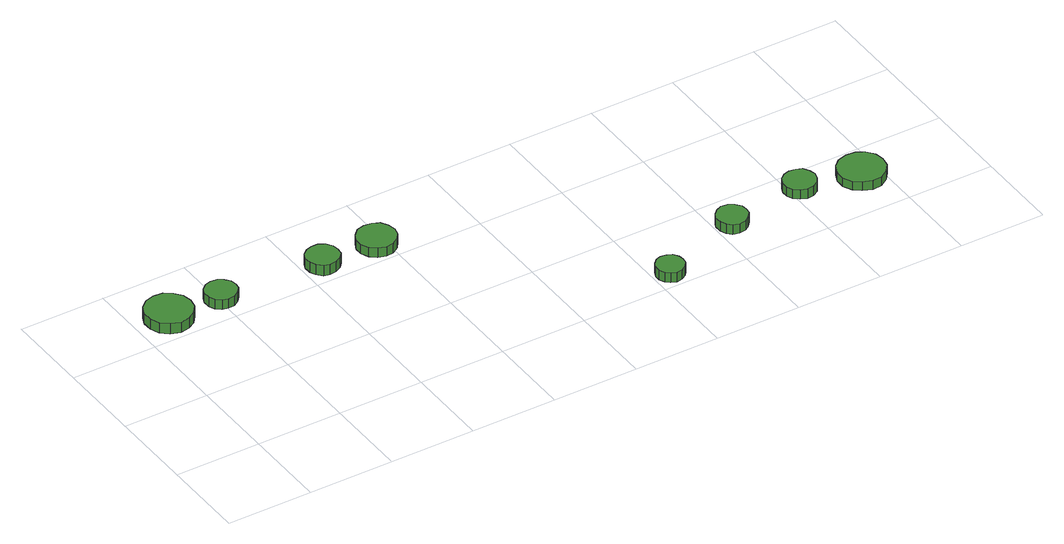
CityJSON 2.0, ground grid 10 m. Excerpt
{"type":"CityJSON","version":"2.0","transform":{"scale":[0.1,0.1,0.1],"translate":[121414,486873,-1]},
"CityObjects":{
"tree1":{"type":"SolitaryVegetationObject","attributes":{"function":"something"},"geometry":[{"type":"MultiSurface","lod":"1","boundaries":[[[0,1,2,3,4,5,6,7,8,9,10,11,12,13,14]],[[15,16,17,18,19,20,21,22,23,24,25,26,27,28,29]],[[0,29,28,1]],[[1,28,27,2]],[[2,27,26,3]],[[3,26,25,4]],[[4,25,24,5]],[[5,24,23,6]],[[6,23,22,7]],[[7,22,21,8]],[[8,21,20,9]],[[9,20,19,10]],[[10,19,18,11]],[[11,18,17,12]],[[12,17,16,13]],[[13,16,15,14]],[[14,15,29,0]]]}]},
"tree2":{"type":"SolitaryVegetationObject","attributes":{"function":"something"},"geometry":[{"type":"MultiSurface","lod":"1","boundaries":[[[30,31,32,33,34,35,36,37,38,39,40,41,42,43,44]],[[45,46,47,48,49,50,51,52,53,54,55,56,57,58,59]],[[30,59,58,31]],[[31,58,57,32]],[[32,57,56,33]],[[33,56,55,34]],[[34,55,54,35]],[[35,54,53,36]],[[36,53,52,37]],[[37,52,51,38]],[[38,51,50,39]],[[39,50,49,40]],[[40,49,48,41]],[[41,48,47,42]],[[42,47,46,43]],[[43,46,45,44]],[[44,45,59,30]]]}]},
"tree3":{"type":"SolitaryVegetationObject","attributes":{"function":"something"},"geometry":[{"type":"MultiSurface","lod":"1","boundaries":[[[60,61,62,63,64,65,66,67,68,69,70,71,72,73,74]],[[75,76,77,78,79,80,81,82,83,84,85,86,87,88,89]],[[60,89,88,61]],[[61,88,87,62]],[[62,87,86,63]],[[63,86,85,64]],[[64,85,84,65]],[[65,84,83,66]],[[66,83,82,67]],[[67,82,81,68]],[[68,81,80,69]],[[69,80,79,70]],[[70,79,78,71]],[[71,78,77,72]],[[72,77,76,73]],[[73,76,75,74]],[[74,75,89,60]]]}]},
"tree4":{"type":"SolitaryVegetationObject","attributes":{"function":"something"},"geometry":[{"type":"MultiSurface","lod":"1","boundaries":[[[90,91,92,93,94,95,96,97,98,99,100,101,102,103,104]],[[105,106,107,108,109,110,111,112,113,114,115,116,117,118,119]],[[90,119,118,91]],[[91,118,117,92]],[[92,117,116,93]],[[93,116,115,94]],[[94,115,114,95]],[[95,114,113,96]],[[96,113,112,97]],[[97,112,111,98]],[[98,111,110,99]],[[99,110,109,100]],[[100,109,108,101]],[[101,108,107,102]],[[102,107,106,103]],[[103,106,105,104]],[[104,105,119,90]]]}]},
"tree5":{"type":"SolitaryVegetationObject","attributes":{"function":"something"},"geometry":[{"type":"MultiSurface","lod":"1","boundaries":[[[120,121,122,123,124,125,126,127,128,129,130,131,132,133,134]],[[135,136,137,138,139,140,141,142,143,144,145,146,147,148,149]],[[120,149,148,121]],[[121,148,147,122]],[[122,147,146,123]],[[123,146,145,124]],[[124,145,144,125]],[[125,144,143,126]],[[126,143,142,127]],[[127,142,141,128]],[[128,141,140,129]],[[129,140,139,130]],[[130,139,138,131]],[[131,138,137,132]],[[132,137,136,133]],[[133,136,135,134]],[[134,135,149,120]]]}]},
"tree6":{"type":"SolitaryVegetationObject","attributes":{"function":"something"},"geometry":[{"type":"MultiSurface","lod":"1","boundaries":[[[150,151,152,153,154,155,156,157,158,159,160,161,162,163,164]],[[165,166,167,168,169,170,171,172,173,174,175,176,177,178,179]],[[150,179,178,151]],[[151,178,177,152]],[[152,177,176,153]],[[153,176,175,154]],[[154,175,174,155]],[[155,174,173,156]],[[156,173,172,157]],[[157,172,171,158]],[[158,171,170,159]],[[159,170,169,160]],[[160,169,168,161]],[[161,168,167,162]],[[162,167,166,163]],[[163,166,165,164]],[[164,165,179,150]]]}]},
"tree7":{"type":"SolitaryVegetationObject","attributes":{"function":"something"},"geometry":[{"type":"MultiSurface","lod":"1","boundaries":[[[180,181,182,183,184,185,186,187,188,189,190,191,192,193,194]],[[195,196,197,198,199,200,201,202,203,204,205,206,207,208,209]],[[180,209,208,181]],[[181,208,207,182]],[[182,207,206,183]],[[183,206,205,184]],[[184,205,204,185]],[[185,204,203,186]],[[186,203,202,187]],[[187,202,201,188]],[[188,201,200,189]],[[189,200,199,190]],[[190,199,198,191]],[[191,198,197,192]],[[192,197,196,193]],[[193,196,195,194]],[[194,195,209,180]]]}]},
"tree8":{"type":"SolitaryVegetationObject","attributes":{"function":"something"},"geometry":[{"type":"MultiSurface","lod":"1","boundaries":[[[210,211,212,213,214,215,216,217,218,219,220,221,222,223,224]],[[225,226,227,228,229,230,231,232,233,234,235,236,237,238,239]],[[210,239,238,211]],[[211,238,237,212]],[[212,237,236,213]],[[213,236,235,214]],[[214,235,234,215]],[[215,234,233,216]],[[216,233,232,217]],[[217,232,231,218]],[[218,231,230,219]],[[219,230,229,220]],[[220,229,228,221]],[[221,228,227,222]],[[222,227,226,223]],[[223,226,225,224]],[[224,225,239,210]]]}]}
},
"vertices":[
[61,226,27],[59,237,27],[52,246,27],[43,252,27],[32,253,27],[21,250,27],[12,242,27],[8,232,27],[8,221,27],[12,210,27],[21,203,27],[32,199,27],[43,201,27],[52,206,27],[59,215,27],[59,215,14],[52,206,14],[43,201,14],[32,199,14],[21,203,14],[12,210,14],[8,221,14],[8,232,14],[12,242,14],[21,250,14],[32,253,14],[43,252,14],[52,246,14],[59,237,14],[61,226,14],
[117,227,25],[116,234,25],[111,240,25],[105,244,25],[97,245,25],[90,243,25],[84,238,25],[81,231,25],[81,223,25],[84,216,25],[90,211,25],[97,209,25],[105,210,25],[111,214,25],[116,220,25],[116,220,13],[111,214,13],[105,210,13],[97,209,13],[90,211,13],[84,216,13],[81,223,13],[81,231,13],[84,238,13],[90,243,13],[97,245,13],[105,244,13],[111,240,13],[116,234,13],[117,227,13],
[239,222,25],[238,229,25],[233,236,25],[226,240,25],[218,240,25],[211,238,25],[205,233,25],[202,226,25],[202,218,25],[205,211,25],[211,205,25],[218,203,25],[226,204,25],[233,208,25],[238,214,25],[238,214,12],[233,208,12],[226,204,12],[218,203,12],[211,205,12],[205,211,12],[202,218,12],[202,226,12],[205,233,12],[211,238,12],[218,240,12],[226,240,12],[233,236,12],[238,229,12],[239,222,12],
[309,222,23],[307,231,23],[302,239,23],[294,243,23],[285,244,23],[276,242,23],[269,235,23],[265,227,23],[265,218,23],[269,209,23],[276,203,23],[285,200,23],[294,201,23],[302,206,23],[307,213,23],[307,213,11],[302,206,11],[294,201,11],[285,200,11],[276,203,11],[269,209,11],[265,218,11],[265,227,11],[269,235,11],[276,242,11],[285,244,11],[294,243,11],[302,239,11],[307,231,11],[309,222,11],
[536,22,19],[535,28,19],[531,34,19],[525,37,19],[518,38,19],[512,36,19],[507,31,19],[504,25,19],[504,18,19],[507,12,19],[512,8,19],[518,5,19],[525,6,19],[531,10,19],[535,15,19],[535,15,7],[531,10,7],[525,6,7],[518,5,7],[512,8,7],[507,12,7],[504,18,7],[504,25,7],[507,31,7],[512,36,7],[518,38,7],[525,37,7],[531,34,7],[535,28,7],[536,22,7],
[638,60,19],[637,67,19],[632,73,19],[626,77,19],[618,78,19],[611,75,19],[606,70,19],[603,64,19],[603,56,19],[606,49,19],[611,44,19],[618,42,19],[626,43,19],[632,47,19],[637,53,19],[637,53,7],[632,47,7],[626,43,7],[618,42,7],[611,44,7],[606,49,7],[603,56,7],[603,64,7],[606,70,7],[611,75,7],[618,78,7],[626,77,7],[632,73,7],[637,67,7],[638,60,7],
[731,74,19],[729,81,19],[725,88,19],[718,91,19],[710,92,19],[703,90,19],[697,85,19],[694,78,19],[694,70,19],[697,63,19],[703,58,19],[710,55,19],[718,56,19],[725,60,19],[729,66,19],[729,66,7],[725,60,7],[718,56,7],[710,55,7],[703,58,7],[697,63,7],[694,70,7],[694,78,7],[697,85,7],[703,90,7],[710,92,7],[718,91,7],[725,88,7],[729,81,7],[731,74,7],
[805,59,18],[803,70,18],[796,79,18],[787,84,18],[776,85,18],[765,82,18],[757,75,18],[752,64,18],[752,53,18],[757,43,18],[765,36,18],[776,32,18],[787,33,18],[796,39,18],[803,48,18],[803,48,7],[796,39,7],[787,33,7],[776,32,7],[765,36,7],[757,43,7],[752,53,7],[752,64,7],[757,75,7],[765,82,7],[776,85,7],[787,84,7],[796,79,7],[803,70,7],[805,59,7]
]}
